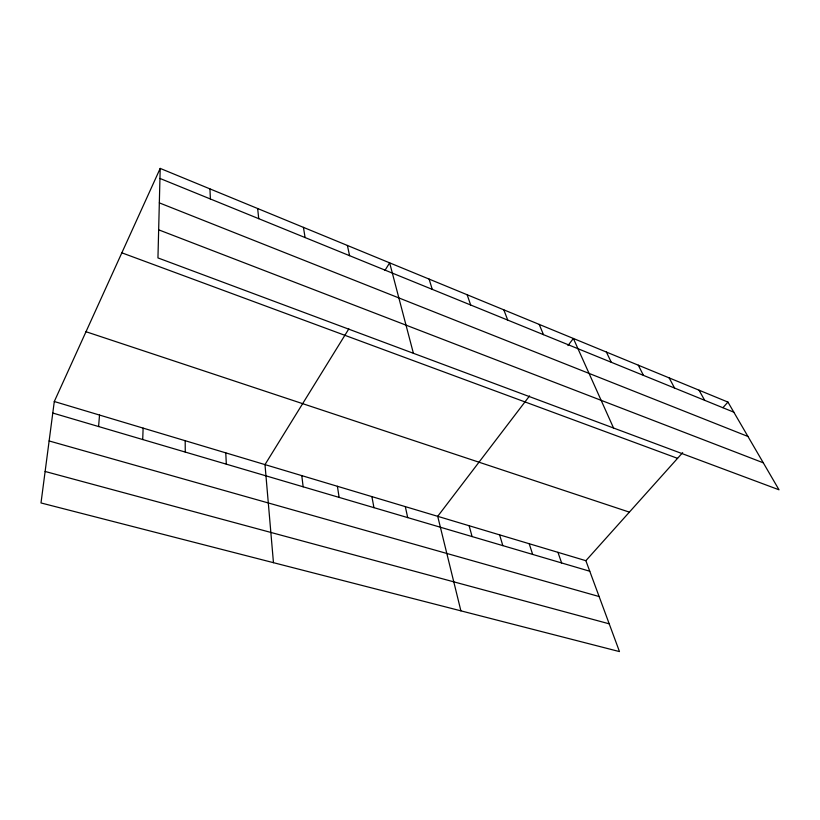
<?xml version="1.0" encoding="UTF-8"?>
<svg xmlns="http://www.w3.org/2000/svg" width="820" height="820" viewBox="0 0 820 820"><rect width="100%" height="100%" fill="white"/><g stroke="black" fill="none" stroke-linecap="round" stroke-linejoin="round"><path stroke-width="1.23" d="M160.197 168.407L157.952 257.921L779 489.786L727.945 402.087L160.197 168.407L54.294 401.513L41 502.947L619.479 651.592L585.87 560.695L54.294 401.513M142.711 439.54L143.121 428.112M98.584 426.543L99.527 415.053M348.848 328.861L264.993 464.602L273.46 562.684M384.928 270.467L389.643 262.841L413.403 353.297M529.566 395.896L437.706 516.323L460.891 610.838M567.973 345.548L573.375 338.465L613.555 428.019M585.87 560.695L682.67 452.64M722.973 407.632L727.945 402.087M45.131 471.469L609.209 623.825M49.128 440.955L599.123 596.54M52.787 413.044L589.764 571.243M85.998 331.721L629.37 512.131M121.852 252.826L677.556 458.349M158.66 229.825L763.297 462.818M159.336 202.868L747.963 436.465M159.941 178.442L733.818 412.183M699.029 390.187L704.677 400.314M669.161 377.897L674.573 388.044M638.288 365.187L643.454 375.375M606.38 352.057L611.269 362.266M539.201 324.402L543.476 334.652M503.818 309.837L507.734 320.097M557.948 552.332L561.628 562.951M467.144 294.739L470.68 304.999M529.207 543.721L532.662 554.422M429.106 279.087L432.242 289.347M499.616 534.865L502.824 545.628M469.132 525.733L472.084 536.567M405.316 506.627L407.694 517.605M347.393 245.457L349.586 255.676M371.89 496.623L373.951 507.662M303.431 227.365L305.091 237.554M337.399 486.291L339.121 497.402M301.791 475.62L303.144 486.803M257.654 208.516L258.73 218.673M225.777 452.865L226.32 464.171M209.951 188.887L210.391 198.983M185.187 440.709L185.269 452.076"/></g></svg>
